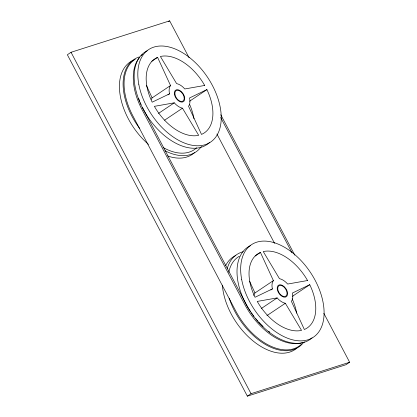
<?xml version="1.0" encoding="UTF-8"?>
<svg xmlns="http://www.w3.org/2000/svg" width="417" height="417" viewBox="0 0 417 417"><rect width="100%" height="100%" fill="white"/><g stroke="black" fill="none" stroke-linecap="round" stroke-linejoin="round"><path stroke-width="0.63" d="M189.073 57.697L169.646 20.85L71.036 52.281L67.356 54.752L247.354 396.15L345.964 364.719L349.644 362.248L323.842 313.313M168.593 21.554L169.646 20.85M151.809 61.257L157.595 57.379L170.532 85.527A13.917 8.408 56.2 0 0 169.531 93.83L167.952 94.888M151.235 99.491A13.917 8.408 56.2 0 1 152.116 97.875L170.532 85.527M158.491 113.408L174.275 102.827A13.917 8.408 56.2 0 0 182.484 108.191L198.68 135.301A44.53 26.912 56.2 0 1 154.379 106.345L174.275 102.827M189.532 101.248L206.895 89.603A44.53 26.912 56.2 0 1 201.484 134.404L188.547 106.257A13.917 8.408 56.2 0 0 189.553 97.959L206.895 89.603M164.595 120.19L182.484 108.191M255.188 255.991L260.453 252.462L273.39 280.61A13.917 8.408 56.2 0 0 272.39 288.913L270.81 289.971M253.807 295.528A13.917 8.408 56.2 0 1 254.975 292.958L273.39 280.61M261.344 308.497L277.133 297.91A13.917 8.408 56.2 0 0 285.337 303.274L301.538 330.384A44.53 26.912 56.2 0 1 257.237 301.428L277.133 297.91M292.39 296.331L309.753 284.686A44.53 26.912 56.2 0 1 304.342 329.493L291.405 301.345A13.917 8.408 56.2 0 0 292.406 293.042L309.753 284.686M266.922 315.622L285.337 303.274M247.354 396.15L251.034 393.679L349.644 362.248M169.531 93.83L152.184 102.181A44.53 26.912 56.2 0 1 157.595 57.379M272.39 288.913L255.042 297.264A44.53 26.912 56.2 0 1 260.453 252.462M220.76 114.748L294.793 255.162M220.661 117.469L291.963 252.707M216.913 134.003L274.563 243.34M71.036 52.281L251.034 393.679M249.58 281.23L254.975 292.958M146.456 85.558L152.116 97.875M228.766 272.306A52.881 31.958 56.2 0 1 239.28 256.273M312.057 337.843A55.664 33.641 56.2 0 1 250.617 311.942A55.664 33.641 56.2 0 1 250.617 245.592M303.607 342.425A55.664 33.641 56.2 0 1 264.873 344.166A55.664 33.641 56.2 0 1 229.209 298.207M227.234 268.621A55.664 33.641 56.2 0 1 243.2 251.727M296.362 348.544A55.664 33.641 56.2 0 1 251.576 339.688A55.664 33.641 56.2 0 1 222.376 285.139M225.54 265.78A55.664 33.641 56.2 0 1 235.881 255.475M292.155 298.786A44.53 26.912 56.2 0 1 296.675 313.136M196.636 147.811A52.881 31.958 56.2 0 1 163.099 147.467M209.662 142.327A55.664 33.641 56.2 0 1 148.343 117.724A55.664 33.641 56.2 0 1 147.191 50.78M201.437 146.403A55.664 33.641 56.2 0 1 164.981 150.73M139.81 128.644A55.664 33.641 56.2 0 1 139.096 56.999M194.468 152.638A55.664 33.641 56.2 0 1 167.571 155.942M148.452 144.371A55.664 33.641 56.2 0 1 133.023 60.392M189.563 104.292A44.53 26.912 56.2 0 1 193.926 118.683M139.794 57.077A55.107 33.303 56.2 0 0 142.025 109.598L244.883 304.686A55.107 33.303 56.2 0 0 304.66 341.94M141.102 55.696A55.107 33.303 56.2 0 1 142.51 54.46M142.452 107.45A52.881 31.958 56.2 0 0 143.344 109.181L246.197 304.264A52.881 31.958 56.2 0 0 250.648 311.765M141.066 104.521A52.881 31.958 56.2 0 1 140.294 102.749M139.804 101.566A52.881 31.958 56.2 0 1 138.689 98.62M269.768 332.135A52.881 31.958 56.2 0 1 268.746 331.369M263.054 326.532A52.881 31.958 56.2 0 1 258.649 322.044M257.826 321.132A52.881 31.958 56.2 0 1 255.819 318.77M253.89 316.326A52.881 31.958 56.2 0 1 251.347 312.797M135.332 59.204A55.107 33.303 56.2 0 0 132.82 115.775L235.673 310.858A55.107 33.303 56.2 0 0 301.225 344.442M204.7 85.443L184.804 88.962A13.917 8.408 56.2 0 0 176.6 83.593L160.399 56.483A44.53 26.912 56.2 0 1 204.7 85.443M307.558 280.526L287.662 284.045A13.917 8.408 56.2 0 0 279.453 278.676L263.257 251.566A44.53 26.912 56.2 0 1 307.558 280.526M277.748 289.252A6.26 3.784 56.2 0 0 285.291 296.461A6.26 3.784 56.2 0 0 284.154 287.214A6.26 3.784 56.2 0 0 277.748 289.252M174.89 94.169A6.26 3.784 56.2 0 0 182.432 101.378A6.26 3.784 56.2 0 0 181.296 92.131A6.26 3.784 56.2 0 0 174.89 94.169M277.232 289.064A6.959 4.206 56.2 0 0 285.609 297.071A6.959 4.206 56.2 0 0 284.347 286.792A6.959 4.206 56.2 0 0 277.232 289.064M241.625 279.254A55.664 33.641 56.2 0 0 310.493 338.828A55.664 33.641 56.2 0 0 295.069 254.844A55.664 33.641 56.2 0 0 241.625 279.254M174.374 93.976A6.959 4.206 56.2 0 0 182.755 101.988A6.959 4.206 56.2 0 0 181.494 91.709A6.959 4.206 56.2 0 0 174.374 93.976M138.767 84.171A55.664 33.641 56.2 0 0 207.64 143.745A55.664 33.641 56.2 0 0 192.211 59.761A55.664 33.641 56.2 0 0 138.767 84.171"/></g></svg>
